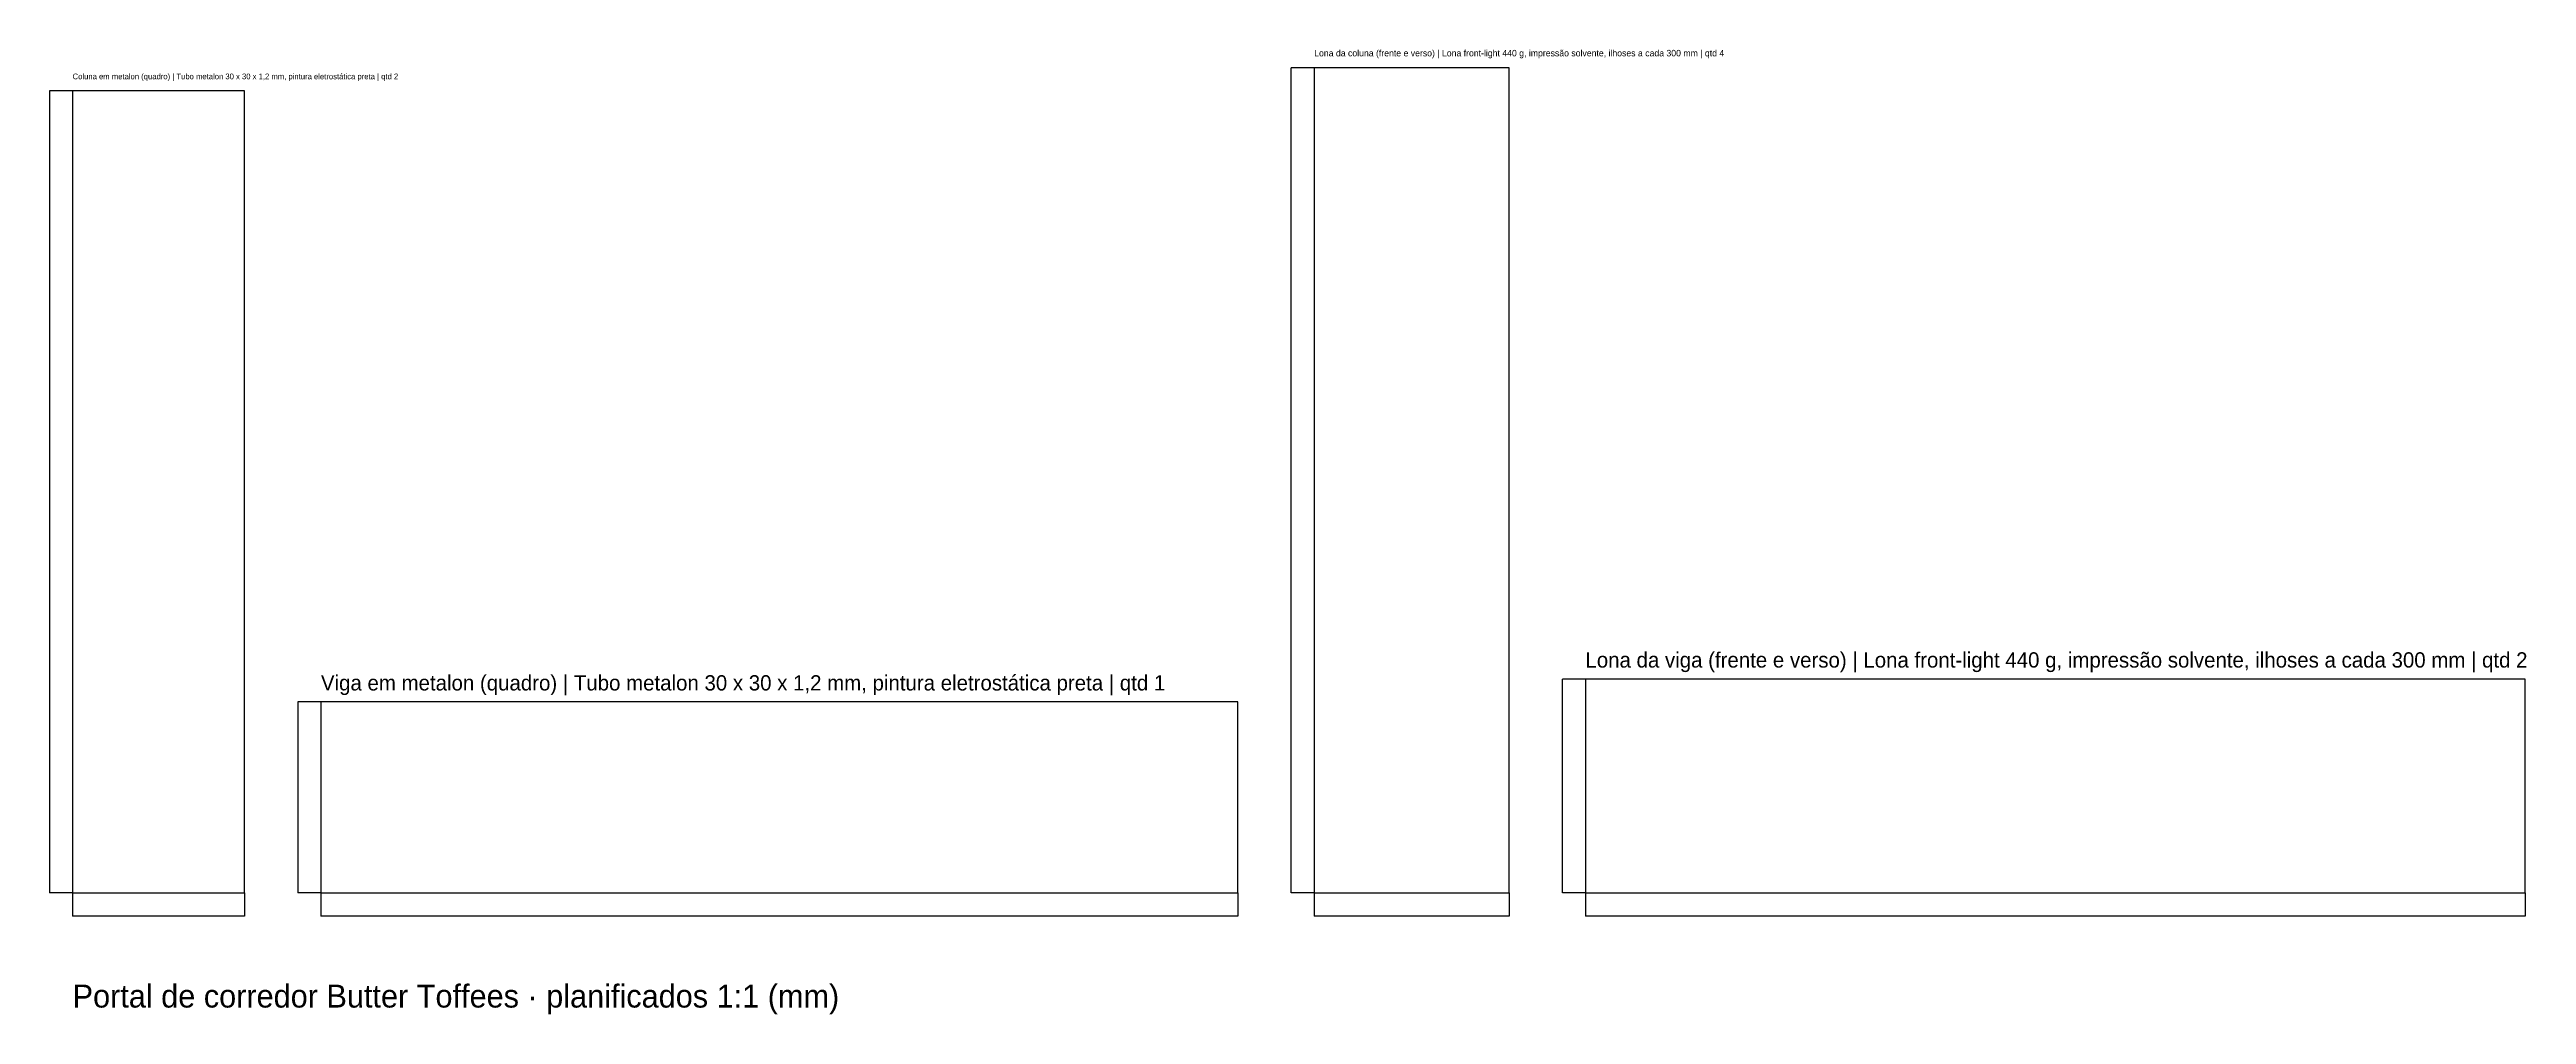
# Model space of a CAD drawing. Header units: millimetres. Extents: x -60 to 6423, y -318 to 2208.
import ezdxf

# ---------------------------------------------------------------- set-up
doc = ezdxf.new("R2010")
doc.units = ezdxf.units.MM
for name, color, linetype in [('CORTE', 1, 'CONTINUOUS'), ('COTA', 8, 'CONTINUOUS'), ('TEXTO', 7, 'CONTINUOUS')]:
    doc.layers.add(name, color=color, linetype=linetype)
doc.styles.add('OpenSansCondensed-Light', font='OpenSansCondensed-Light.ttf')
doc.dimstyles.new('EZDXF', dxfattribs={"dimtxt": 0.25, "dimasz": 0.175, "dimexe": 0.375, "dimexo": 0.125, "dimgap": 0.1, "dimtad": 1, "dimlfac": 100, "dimzin": 12, "dimdsep": 46, "dimtxsty": 'OpenSansCondensed-Light', "dimblk": 'ARCHTICK', "dimcen": 2.5, "dimazin": 3, "dimtfac": 0.5, "dimtmove": 2, "dimatfit": 3})

# ---------------------------------------------------------------- blocks, each defined once
blk = doc.blocks.new('_ARCHTICK')
at = {"color": 0, "linetype": 'BYBLOCK', "const_width": 0.15}
blk.add_lwpolyline([(-0.5, -0.5), (0.5, 0.5)], dxfattribs=at)

msp = doc.modelspace()

# ---------------------------------------------------------------- linework, layer by layer
at = {"layer": 'CORTE'}
for points in [[(3250, 0), (3760, 0), (3760, 2160), (3250, 2160)], [(0, 0), (450, 0), (450, 2100), (0, 2100)], [(3960, 0), (6420, 0), (6420, 560), (3960, 560)], [(650, 0), (3050, 0), (3050, 500), (650, 500)]]:
    msp.add_lwpolyline(points, close=True, dxfattribs=at)

# ---------------------------------------------------------------- texts
at = {"layer": 'TEXTO'}
for s, height, p in [('Lona da coluna (frente e verso) | Lona front-light 440 g, impressão solvente, ilhoses a cada 300 mm | qtd 4', 17, (3250, 2190)), ('Coluna em metalon (quadro) | Tubo metalon 30 x 30 x 1,2 mm, pintura eletrostática preta | qtd 2', 15, (0, 2130)), ('Lona da viga (frente e verso) | Lona front-light 440 g, impressão solvente, ilhoses a cada 300 mm | qtd 2', 40, (3960, 590)), ('Viga em metalon (quadro) | Tubo metalon 30 x 30 x 1,2 mm, pintura eletrostática preta | qtd 1', 40, (650, 530)), ('Portal de corredor Butter Toffees · planificados 1:1 (mm)', 60, (0, -300))]:
    msp.add_text(s, height=height, dxfattribs=at).set_placement(p)

# ---------------------------------------------------------------- dimensions: what is measured, and where the dimension line sits
at = {"layer": 'COTA'}
for base, p1, p2 in [((3190, 0), (3250, 0), (3250, 2160)), ((-60, 0), (0, 0), (0, 2100)), ((3900, 0), (3960, 0), (3960, 560)), ((590, 0), (650, 0), (650, 500))]:
    msp.add_linear_dim(base=base, p1=p1, p2=p2, angle=90, dimstyle='EZDXF', dxfattribs=at).render()
for base, p1, p2 in [((0, -60), (0, 0), (450, 0)), ((650, -60), (650, 0), (3050, 0)), ((3250, -60), (3250, 0), (3760, 0)), ((3960, -60), (3960, 0), (6420, 0))]:
    msp.add_linear_dim(base=base, p1=p1, p2=p2, dimstyle='EZDXF', dxfattribs=at).render()

doc.saveas('drawing.dxf')
